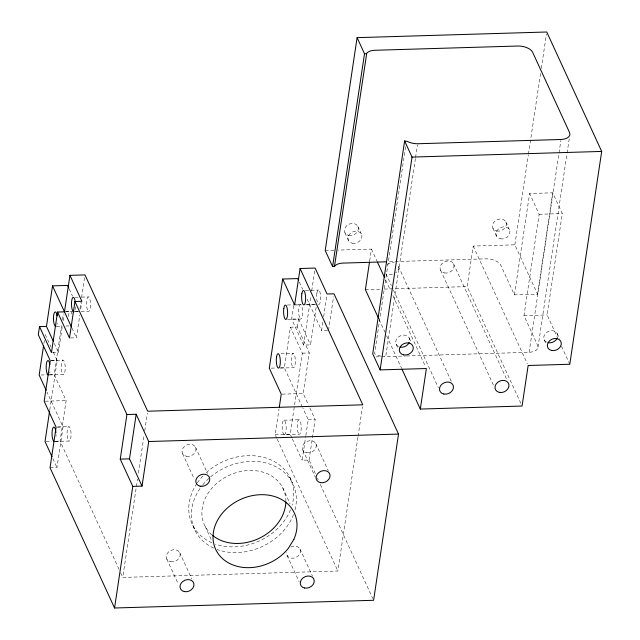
<?xml version="1.0" encoding="UTF-8"?>
<svg xmlns="http://www.w3.org/2000/svg" width="640" height="640" viewBox="0 0 640 640"><rect width="100%" height="100%" fill="white"/><g stroke="black" fill="none" stroke-linecap="round" stroke-linejoin="round"><path stroke-width="0.48" stroke-dasharray="3.2 2.4" d="M43.912 343.416L44.36 340.448M119.024 569.296L60.064 441.112L66.144 400.576L54.2 374.608L61.552 325.608M62.432 319.728L63.312 313.848M49.776 409.92L57.192 360.48L52.656 350.632M52.456 352.552L58.4 352.376L62.408 325.68M63.144 320.736L64.04 314.8M79.96 308.432L80.848 302.512M81.584 297.584L84.688 276.88M50.04 467.728L56.976 467.52L63.056 426.984L46.992 392.064M70.48 337.976L76.424 337.8L79.824 315.12M80.712 309.208L81.744 302.304M357.912 437.272L337.864 571.016L122.76 577.424L137.504 479.072M138.392 473.176L144.144 434.816M144.736 430.888L147.384 413.184M302.456 407.152L284.336 367.76L290.416 327.224L297.352 327.016L309.296 352.976L303.216 393.512L308.568 405.152M316.144 307.296L310.512 344.872L303.568 345.08L291.632 319.112L293.704 305.272M276.824 438.32L275.168 434.704L279.024 409M297.352 327.016L298.568 318.904L291.632 319.112M291.848 437.84L290.2 434.264L302.352 353.184L290.416 327.224M303.568 345.08L310.976 295.664M311.72 290.736L314.824 270.024M315.328 473.592L309.08 460.016L302.144 460.224L305.704 436.496M305.848 435.504L308.224 419.688L302.864 408.048M327.536 330.328L321.592 330.504L322.92 321.632M323.664 316.696L326.912 295.008M309.08 460.016L315.16 419.48L308.984 406.048M328.528 330.296L333.56 296.768M369.672 260.96L371.448 249.096L337.992 250.088M358.064 436.288L362.488 406.784M405.584 146.824L374.568 353.736L375.464 354.256A12.432 6.528 8.5 0 0 381.096 356.16M415.416 158.536L385.72 356.576A12.432 6.528 8.5 0 1 384.192 356.544M415.56 157.552L417.48 144.736M520.824 403.32L467.144 286.6L473.216 246.064L514.848 244.824L537.544 294.16L514.416 294.848L500.68 264.984A12.432 6.528 8.5 0 0 486.128 258.84L388.4 261.752M514.848 244.824L528.296 155.16M528.44 154.176L540.704 72.4M541.296 68.456L546.464 33.968M514.416 294.848L529.608 193.496L552.736 192.808L562.288 213.584L547.096 314.928L557.408 337.352M406.536 355.96L529.12 352.312A12.432 6.528 8.5 0 0 537.696 345.472L523.968 315.616L539.16 214.272L529.608 193.496M537.544 294.16L552.736 192.808M529.12 352.312L560.88 140.472M537.992 347.152L566.944 154.032M567.096 153.048L569.312 138.264M539.16 214.272L562.288 213.584M325.192 250.472L334.048 250.208M75.264 297.28L78.08 297.2M81.84 297.088L88.416 296.888M305.4 290.432L310.096 290.288M311.032 290.264L318.552 290.04M365.376 289.632L380.336 289.184M384.328 289.064L467.144 286.6M65.704 311.6L70.4 311.464M287.376 305.008L300.536 304.616M65.424 311.808L73.88 311.56M74.816 311.528L78.576 311.416M295.552 304.96L301.192 304.792M306.832 304.624L316.584 304.336M75.48 311.704L80.176 311.568M81.112 311.536L88.632 311.312A7.224 2 88.3 0 0 90.208 300.784A7.224 2 88.3 0 0 86.736 300.208A7.224 2 88.3 0 0 88.632 311.312M305.608 304.856L315.008 304.576M56.52 326.312L62.152 326.144M65.912 326.032L69.672 325.92M287.592 319.432L300.744 319.04A7.224 2 88.3 0 0 302.328 308.504A7.224 2 88.3 0 0 298.848 307.928A7.224 2 88.3 0 0 300.744 319.04M523.968 315.616L547.096 314.928M50.888 360.472L63.104 360.112M281.024 353.624L293.24 353.256M51.24 360.656L57.192 360.48M302.352 353.184L309.296 352.976M376.08 356.864L405.544 355.992M41.048 375L48.568 374.776M49.504 374.752L54.2 374.608M271.184 368.152L275.88 368.008M280.576 367.872L284.336 367.76M49.224 374.952L63.32 374.536A7.224 2 88.3 0 0 64.896 364A7.224 2 88.3 0 0 61.424 363.424A7.224 2 88.3 0 0 63.32 374.536M280.296 368.08L293.448 367.688A7.224 2 88.3 0 0 295.032 357.152A7.224 2 88.3 0 0 291.552 356.576A7.224 2 88.3 0 0 293.448 367.688M45.16 401.2L66.144 400.576M282.184 394.144L303.216 393.512M57.696 426.944L68.968 426.608M284.072 420.208L299.104 419.76M57.104 427.16L63.056 426.984M308.224 419.688L315.16 419.48M45.976 441.528L51.608 441.36M55.368 441.248L60.064 441.112M275.168 434.704L290.2 434.264M55.088 441.456L69.184 441.04A7.224 2 88.3 0 0 70.76 430.504A7.224 2 88.3 0 0 67.288 429.928A7.224 2 88.3 0 0 69.184 441.04M284.28 434.632A7.224 2 88.3 0 0 285.864 424.104A7.224 2 88.3 0 0 282.384 423.528A7.224 2 88.3 0 0 284.28 434.632L299.32 434.184A7.224 2 88.3 0 0 300.896 423.656A7.224 2 88.3 0 0 297.416 423.08A7.224 2 88.3 0 0 299.32 434.184M505.84 221.856L509.432 229.68M557.2 333.536L559.592 338.728M561.536 346.32L569.784 364.256M492.912 228.296L496.504 236.112M544.272 339.968L546.264 344.296M473.216 246.064L527.36 363.768M453.52 263.8L506.784 379.616M440.584 270.24L493.44 385.152M451.272 381.272L398.008 265.456A7.224 5.816 -24.7 0 1 395.8 272.824M385.912 273.704L391.32 285.464M393.4 289.992L438.344 387.712M371.448 249.096L377.024 261.208M385.768 280.224L390.36 290.208M392.864 295.648L425.592 366.8M357.824 226.296L361.408 234.08M409.176 337.936L411.168 342.264M344.896 232.728L348.48 240.52M396.248 344.376L398.24 348.704M379.104 319.488L384.936 332.16M386.6 335.776L401.584 368.352M299.352 282.16L302.648 289.32M307.176 299.168L321.592 330.504M298.568 318.904L310.512 344.872M315.752 443.544L328.264 470.744M317.408 478.12L318.24 479.928M320.32 484.456L372.768 598.48M302.824 449.984L315.336 477.184M292.256 438.736L302.144 460.224M277.24 439.224L337.864 571.016M289.736 477.112L292.368 482.824M282.672 487.648L290.096 503.792M299.952 548.944L312.464 576.144M287.024 555.384L299.12 581.68M195.48 447.128L207.576 473.424M182.552 453.56L194.232 478.952M205.088 526.28L212.104 541.528M192.768 525.4L195.392 531.112M69.224 289.008L72.512 296.168M179.68 552.52L191.776 578.816M71.896 327.952L76.424 337.8M166.752 558.96L178.432 584.352M54.288 343.424L58.4 352.376M45.248 334.52L51.008 347.056M120.688 572.912L122.76 577.424M52.856 458.568L56.976 467.52M211.952 534.904A43.344 34.888 -24.7 0 1 229.344 475.248A43.344 34.888 -24.7 0 1 285.872 500.976M56.048 434.6A7.224 2 88.3 0 1 56.008 436.456M49.968 371.664A7.224 2 88.3 0 1 49.672 373.104M57.264 323.016A7.224 2 88.3 0 1 56.968 324.456M75.456 306.736A7.224 2 88.3 0 1 74.984 309.888M68.536 316.488A7.224 2 88.3 0 1 70.136 311.48A7.224 2 88.3 0 1 72.192 315.36M392.456 274.496A7.224 5.816 -24.7 0 1 387.28 274.04M387.28 264.52A7.224 5.816 -24.7 0 1 394.216 262.744M546.48 342.12A7.224 5.816 -24.7 0 1 544.832 334.368A7.224 5.816 -24.7 0 1 553.968 330.968A7.224 5.816 -24.7 0 1 557.208 338.128M398.456 346.528A7.224 5.816 -24.7 0 1 396.808 338.776A7.224 5.816 -24.7 0 1 405.944 335.376A7.224 5.816 -24.7 0 1 409.176 342.536M202.832 484.76A54.176 43.608 -24.7 0 1 267.28 463.336A54.176 43.608 -24.7 0 1 294.72 510.92M293.496 514.584A54.176 43.608 -24.7 0 1 217.192 549.528M213.632 548.064A54.176 43.608 -24.7 0 1 202.232 485.504M206.28 472.672A54.176 43.608 -24.7 0 1 268.528 458.904A54.176 43.608 -24.7 0 1 292.088 505.208M290.512 509.776A54.176 43.608 -24.7 0 1 215.48 544.136M211.872 542.736A54.176 43.608 -24.7 0 1 196.808 483.64M197.344 482.848A54.176 43.608 -24.7 0 1 203.44 475.424M290.808 547A7.224 5.816 -24.7 0 1 300.32 549.888A7.224 5.816 -24.7 0 1 293.792 558.112A7.224 5.816 -24.7 0 1 286.552 552.368M170.544 561.672A7.224 5.816 -24.7 0 0 180.152 553.968A7.224 5.816 -24.7 0 0 168.952 551.592A7.224 5.816 -24.7 0 0 170.544 561.672M316.864 293.36A7.224 2 88.3 0 0 318.768 304.464A7.224 2 88.3 0 0 320.344 293.936A7.224 2 88.3 0 0 316.864 293.36M496.696 231.008A7.224 5.816 -24.7 0 0 506.312 223.304A7.224 5.816 -24.7 0 0 495.112 220.92A7.224 5.816 -24.7 0 0 496.696 231.008M444.376 272.944A7.224 5.816 -24.7 0 0 453.992 265.248A7.224 5.816 -24.7 0 0 442.792 262.864A7.224 5.816 -24.7 0 0 444.376 272.944M348.688 235.44A7.224 5.816 -24.7 0 0 358.296 227.736A7.224 5.816 -24.7 0 0 347.096 225.36A7.224 5.816 -24.7 0 0 348.688 235.44M186.344 456.272A7.224 5.816 -24.7 0 0 195.96 448.568A7.224 5.816 -24.7 0 0 184.76 446.192A7.224 5.816 -24.7 0 0 186.344 456.272M352.264 243.232A7.224 5.816 -24.7 0 0 361.88 235.528A7.224 5.816 -24.7 0 0 350.68 233.144A7.224 5.816 -24.7 0 0 352.264 243.232M500.296 238.824A7.224 5.816 -24.7 0 0 509.904 231.12A7.224 5.816 -24.7 0 0 498.704 228.744A7.224 5.816 -24.7 0 0 500.296 238.824M306.616 452.688A7.224 5.816 -24.7 0 0 316.224 444.992A7.224 5.816 -24.7 0 0 305.024 442.608A7.224 5.816 -24.7 0 0 306.616 452.688"/><path stroke-width="0.96" d="M53.464 341.632L46.464 326.408L39.52 326.616L38.304 334.728L50.248 360.688L44.168 401.224L56.112 427.192L50.04 467.728L114.552 608L373.6 600.288L398.52 434.08L334 293.816L327.064 294.016L315.12 268.056L300.088 268.504L294.616 304.984L282.672 279.024L297.704 278.576L298.528 280.368M43.616 345.392L39.168 375.056L46.168 390.28M46.464 326.408L52.536 285.872L67.576 285.424L68.808 288.112M300.088 268.504L362.784 404.816L147.68 411.216L84.984 274.904L69.952 275.352L64.48 311.84L57.544 312.04L51.464 352.584L39.52 326.616M49.632 410.904L45.032 441.56L52.032 456.776M69.952 275.352L81.896 301.32L74.952 301.52L69.488 338.008L57.544 312.04M114.552 608L132.784 486.384L120.248 459.12L126.928 414.528L74.952 301.52M132.784 486.384L142.04 486.112L129.496 458.84L136.184 414.248L126.928 414.528M142.04 486.112L148.72 441.52L136.184 414.248M282.672 279.024L269.304 368.208L281.248 394.168L279.32 407.024M402 369.256L420.304 409.064L522.072 406.04L528.152 365.496L569.784 364.256L601.696 151.432L546.76 32L357.104 37.648L325.192 250.472L332.6 266.584L334.456 266.528L334.856 265.968A12.432 6.528 8.5 0 1 342.728 263.104L386.4 261.808M332.6 266.584L364.512 53.76L357.104 37.648M334.456 266.528L366.768 53.144A12.432 6.528 8.5 0 1 374.64 50.28L518.04 46.016A12.432 6.528 8.5 0 1 532.584 52.16L569.608 132.648A12.432 6.528 8.5 0 1 561.032 139.488L417.632 143.752A12.432 6.528 8.5 0 1 407.376 141.432L404.624 140.968L372.72 353.792L380.128 369.904L426.384 368.528L420.304 409.064M369.528 261.944L365.376 289.632L378.688 318.584M380.128 369.904L412.032 157.08L601.696 151.432M364.512 53.76L366.36 53.704M148.72 441.52L398.52 434.08M120.248 459.12L129.496 458.84M404.624 140.968L412.336 157.728M377.424 262.072L384.52 277.504M52.536 285.872L71.48 327.056M285.856 501.92A43.344 34.888 -24.7 0 1 258.416 538.68A43.344 34.888 -24.7 0 1 212.672 535.504M54.152 441.488A7.224 2 88.3 0 1 52.056 434.568A7.224 2 88.3 0 1 53.592 427.112A7.224 2 88.3 0 1 55.952 432.728M48.288 374.984A7.224 2 88.3 0 1 46.384 363.872A7.224 2 88.3 0 1 49.864 364.448M56.096 326.176A7.224 2 88.3 0 1 53.624 321.28A7.224 2 88.3 0 1 54.528 312.448A7.224 2 88.3 0 1 57.16 315.808M74.112 311.6A7.224 2 88.3 0 1 71.64 306.704A7.224 2 88.3 0 1 72.544 297.872A7.224 2 88.3 0 1 75.176 301.232M409.176 342.536A7.224 5.816 -24.7 0 1 400.032 347.088M557.208 338.128A7.224 5.816 -24.7 0 1 548.064 342.68M293.816 539.424L288.336 548.344A43.344 34.888 -24.7 0 1 217.776 553.12A43.344 34.888 -24.7 0 1 253.176 495.464A43.344 34.888 -24.7 0 1 293.816 539.424M184.304 591.592A7.224 5.816 -24.7 0 0 193.92 583.896A7.224 5.816 -24.7 0 0 182.72 581.512A7.224 5.816 -24.7 0 0 184.304 591.592M301.832 293.808A7.224 2 88.3 0 0 303.728 304.912A7.224 2 88.3 0 0 305.312 294.384A7.224 2 88.3 0 0 301.832 293.808M304.576 588.016A7.224 5.816 -24.7 0 0 314.192 580.312A7.224 5.816 -24.7 0 0 302.992 577.928A7.224 5.816 -24.7 0 0 304.576 588.016M320.376 482.616A7.224 5.816 -24.7 0 0 329.992 474.912A7.224 5.816 -24.7 0 0 318.792 472.536A7.224 5.816 -24.7 0 0 320.376 482.616M200.104 486.192A7.224 5.816 -24.7 0 0 209.72 478.496A7.224 5.816 -24.7 0 0 198.52 476.112A7.224 5.816 -24.7 0 0 200.104 486.192M283.816 308.376A7.224 2 88.3 0 0 285.712 319.488A7.224 2 88.3 0 0 287.288 308.952A7.224 2 88.3 0 0 283.816 308.376M276.52 357.024A7.224 2 88.3 0 0 278.416 368.136A7.224 2 88.3 0 0 280 357.6A7.224 2 88.3 0 0 276.52 357.024M443.8 394.032A7.224 5.816 -24.7 0 0 453.416 386.336A7.224 5.816 -24.7 0 0 442.216 383.952A7.224 5.816 -24.7 0 0 443.8 394.032M551.648 350.472A7.224 5.816 -24.7 0 0 561.256 342.768A7.224 5.816 -24.7 0 0 550.056 340.384A7.224 5.816 -24.7 0 0 551.648 350.472M403.616 354.872A7.224 5.816 -24.7 0 0 413.232 347.176A7.224 5.816 -24.7 0 0 402.032 344.792A7.224 5.816 -24.7 0 0 403.616 354.872M499.312 392.384A7.224 5.816 -24.7 0 0 508.92 384.68A7.224 5.816 -24.7 0 0 497.72 382.304A7.224 5.816 -24.7 0 0 499.312 392.384"/></g></svg>
